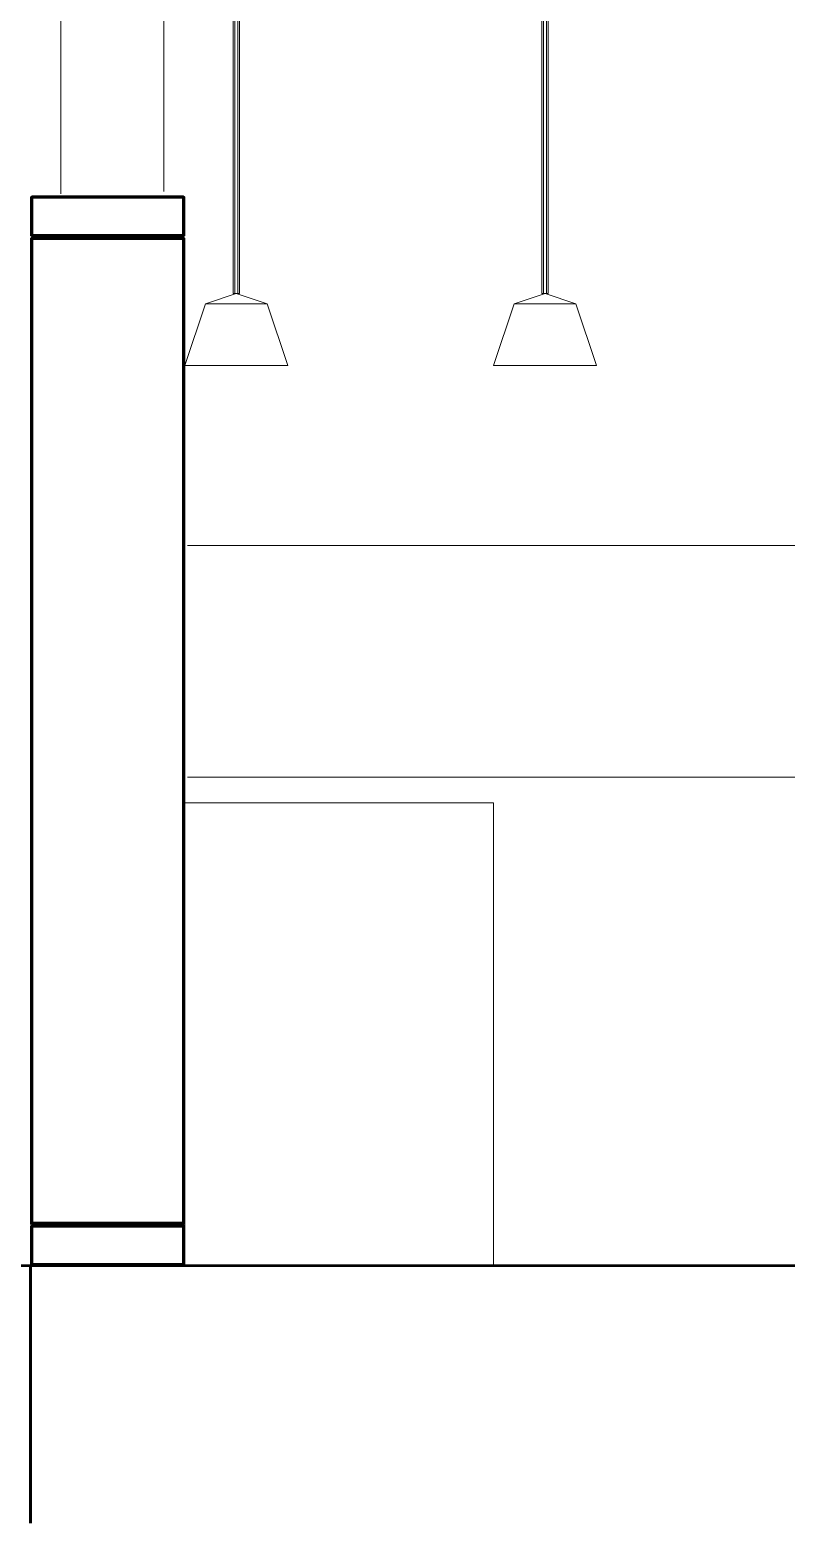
# Model space of a CAD drawing. Header units: metres. Extents: x 10 to 831, y 10 to 584.
# Drawn here: x 427.9 to 486.7, y 268 to 384.1 of the extents above; entities that cross this region are included whole.
import ezdxf

# ---------------------------------------------------------------- set-up
doc = ezdxf.new("R2010")
doc.units = ezdxf.units.M
doc.layers.add('CUT', color=7, linetype='Continuous', lineweight=50)
doc.layers.add('VIS', color=8, linetype='Continuous', lineweight=13)

msp = doc.modelspace()

# ---------------------------------------------------------------- linework, layer by layer
at = {"layer": 'CUT'}
for p, q in [((428.12, 368.12), (428.12, 371.08)), ((428.12, 371.08), (439.88, 371.08)), ((439.88, 371.08), (439.88, 368.12)), ((439.88, 368.12), (428.12, 368.12)), ((428.12, 291.32), (428.12, 367.88)), ((428.12, 367.88), (439.88, 367.88)), ((439.88, 367.88), (439.88, 291.32)), ((439.88, 291.32), (428.12, 291.32)), ((428.12, 288.12), (428.12, 291.08)), ((428.12, 291.08), (439.88, 291.08)), ((439.88, 291.08), (439.88, 288.12)), ((428, 288), (382.6404, 288)), ((546, 288), (428, 288)), ((428, 288), (428, 268)), ((428, 268), (428, 288)), ((439.88, 288.12), (428.12, 288.12))]:
    msp.add_line(p, q, dxfattribs=at)
at = {"layer": 'VIS'}
for p, q in [((467.76, 363.6), (467.76, 439.51)), ((467.88, 363.6), (467.88, 439.51)), ((468.12, 363.6), (468.12, 439.51)), ((468.24, 439.51), (468.24, 363.6)), ((443.76, 363.6), (443.76, 432.35)), ((443.88, 363.6), (443.88, 432.35)), ((444.12, 363.6), (444.12, 432.1892)), ((444.24, 432.0288), (444.24, 363.6)), ((430.36, 416), (430.36, 371.36)), ((438.36, 371.52), (438.36, 416)), ((438.36, 371.52), (438.36, 415.84)), ((428.12, 371.2), (428, 371.08)), ((428, 371.08), (428.12, 371.08)), ((428, 371.08), (428, 368.12)), ((428.12, 371.08), (428.12, 371.2)), ((439.88, 371.2), (428.12, 371.2)), ((428.12, 371.2), (428.12, 371.2)), ((428.12, 368.12), (428.12, 371.08)), ((428.12, 371.08), (439.88, 371.08)), ((439.88, 371.2), (439.88, 371.08)), ((440, 371.08), (439.88, 371.2)), ((439.88, 371.08), (440, 371.08)), ((439.88, 371.08), (439.88, 368.12)), ((440, 371.08), (439.94, 371.14)), ((440, 371.08), (439.94, 371.08)), ((440, 371.08), (439.94, 371.08)), ((440, 371.08), (440, 371.08)), ((440, 371.08), (440, 368.12)), ((440, 368.12), (440, 371.08)), ((440, 371.08), (440, 371.08)), ((440, 371.08), (440, 368.12)), ((440, 368.12), (440, 371.08)), ((428.12, 368.12), (428, 368.12)), ((428, 368.12), (428.12, 368)), ((428, 368.12), (428, 368.12)), ((428.12, 368), (428.12, 368.12)), ((439.88, 368.12), (428.12, 368.12)), ((439.88, 368), (440, 368.12)), ((440, 368.12), (439.88, 368.12)), ((439.88, 368.12), (439.88, 368)), ((440, 368.12), (439.94, 368.06)), ((440, 368.12), (439.94, 368.06)), ((440, 368.12), (439.94, 368.12)), ((440, 368.12), (440, 368.12)), ((440, 368.12), (440, 368.12)), ((428.12, 368), (428, 367.88)), ((428, 367.88), (428.12, 367.88)), ((428, 367.88), (428, 291.32)), ((428.12, 368), (439.88, 368)), ((428.12, 367.88), (428.12, 368)), ((428.12, 368), (428.12, 368)), ((439.88, 368), (428.12, 368)), ((428.12, 291.32), (428.12, 367.88)), ((428.12, 367.88), (439.88, 367.88)), ((439.88, 368), (439.88, 368)), ((439.88, 368), (439.88, 367.88)), ((440, 367.88), (439.88, 368)), ((439.88, 367.88), (440, 367.88)), ((439.88, 367.88), (439.88, 291.32)), ((440, 367.88), (439.94, 367.94)), ((440, 367.88), (439.94, 367.94)), ((440, 367.88), (439.94, 367.94)), ((440, 367.88), (439.94, 367.88)), ((440, 367.88), (439.94, 367.88)), ((440, 367.88), (439.94, 367.88)), ((440, 367.88), (439.94, 367.88)), ((440, 291.32), (440, 367.88)), ((440, 367.88), (440, 291.32)), ((440, 367.88), (440, 367.88)), ((440, 367.88), (440, 291.32)), ((440, 367.88), (440, 367.88)), ((440, 291.32), (440, 367.88)), ((440, 291.32), (440, 367.88)), ((440, 367.88), (440, 291.32)), ((440, 367.88), (440, 367.88)), ((440, 367.88), (440, 324.1544)), ((440, 367.88), (440, 367.88)), ((440, 324.3144), (440, 367.88)), ((441.6, 362.8), (444, 363.6)), ((443.76, 363.6), (443.88, 363.6)), ((443.88, 363.6), (444.12, 363.6)), ((444, 363.6), (446.4, 362.8)), ((444.12, 363.6), (444.24, 363.6)), ((444.24, 363.6), (444.18, 363.6)), ((465.6, 362.8), (468, 363.6)), ((467.76, 363.6), (467.88, 363.6)), ((467.88, 363.6), (468.12, 363.6)), ((468, 363.6), (470.4, 362.8)), ((468.12, 363.6), (468.24, 363.6)), ((468.24, 363.6), (468.18, 363.6)), ((440, 358), (441.6, 362.8)), ((441.6, 362.8), (441.6456, 362.8)), ((441.7828, 362.8), (441.6, 362.8)), ((442.3028, 362.8), (441.7828, 362.8)), ((443.0816, 362.8), (442.3028, 362.8)), ((444, 362.8), (443.0816, 362.8)), ((444.9184, 362.8), (444, 362.8)), ((445.6972, 362.8), (444.9184, 362.8)), ((446.2172, 362.8), (445.6972, 362.8)), ((446.4, 362.8), (446.2172, 362.8)), ((446.4, 362.8), (448, 358)), ((464, 358), (465.6, 362.8)), ((465.6, 362.8), (465.6456, 362.8)), ((465.7828, 362.8), (465.6, 362.8)), ((466.3028, 362.8), (465.7828, 362.8)), ((467.0816, 362.8), (466.3028, 362.8)), ((468, 362.8), (467.0816, 362.8)), ((468.9184, 362.8), (468, 362.8)), ((469.6972, 362.8), (468.9184, 362.8)), ((470.2172, 362.8), (469.6972, 362.8)), ((470.4, 362.8), (470.2172, 362.8)), ((470.4, 362.8), (472, 358)), ((440, 358), (440.038, 358)), ((440.3044, 358), (440, 358)), ((441.1716, 358), (440.3044, 358)), ((442.4692, 358), (441.1716, 358)), ((444, 358), (442.4692, 358)), ((445.5308, 358), (444, 358)), ((446.8284, 358), (445.5308, 358)), ((447.6956, 358), (446.8284, 358)), ((448, 358), (447.6956, 358)), ((464, 358), (464.038, 358)), ((464.3044, 358), (464, 358)), ((465.1716, 358), (464.3044, 358)), ((466.4692, 358), (465.1716, 358)), ((468, 358), (466.4692, 358)), ((469.5308, 358), (468, 358)), ((470.8284, 358), (469.5308, 358)), ((471.6956, 358), (470.8284, 358)), ((472, 358), (471.6956, 358)), ((440.1948, 344), (506.7852, 344)), ((440.1948, 326), (502.6132, 326)), ((440, 324), (464, 324)), ((440, 288), (440, 324)), ((464, 324), (463.84, 324)), ((464, 324), (464, 324)), ((464, 324), (464, 288)), ((464, 288), (464, 324)), ((428, 291.2204), (428, 291.3812)), ((428.12, 291.32), (428, 291.32)), ((428, 291.32), (428.12, 291.2)), ((428, 291.32), (428, 291.32)), ((428.12, 291.2), (428, 291.08)), ((428, 291.08), (428.12, 291.08)), ((428, 291.08), (428, 288.12)), ((428.12, 291.2), (428.12, 291.32)), ((439.88, 291.32), (428.12, 291.32)), ((428.12, 291.08), (428.12, 291.2)), ((428.12, 291.2), (428.12, 291.2)), ((439.88, 291.2), (428.12, 291.2)), ((428.12, 291.2), (439.88, 291.2)), ((428.12, 291.08), (439.88, 291.08)), ((428.12, 288.12), (428.12, 291.08)), ((439.88, 291.2), (440, 291.32)), ((440, 291.32), (439.88, 291.32)), ((439.88, 291.32), (439.88, 291.2)), ((439.88, 291.2), (439.88, 291.08)), ((440, 291.08), (439.88, 291.2)), ((439.88, 291.2), (439.88, 291.2)), ((439.88, 291.08), (440, 291.08)), ((439.88, 291.08), (439.88, 288.12)), ((440, 291.32), (439.94, 291.26)), ((440, 291.32), (439.94, 291.26)), ((440, 291.32), (439.94, 291.32)), ((440, 291.32), (439.94, 291.26)), ((440, 291.32), (439.94, 291.32)), ((440, 291.08), (439.94, 291.14)), ((440, 291.08), (439.94, 291.08)), ((440, 291.32), (440, 291.32)), ((440, 291.32), (440, 291.32)), ((440, 291.32), (440, 291.32)), ((440, 291.08), (440, 291.08)), ((440, 288.12), (440, 291.08)), ((440, 291.08), (440, 288.12)), ((440, 291.08), (440, 291.08)), ((440, 288.12), (440, 291.08)), ((428, 288), (382.6404, 288)), ((428, 288), (428, 288.1612)), ((428.12, 288.12), (428, 288.12)), ((428, 288.12), (428.12, 288)), ((428, 288.12), (428, 288.12)), ((428, 268), (428, 288)), ((428, 288), (428, 288)), ((546, 288), (428, 288)), ((428, 268), (428, 288)), ((428, 288), (428, 288)), ((428, 288), (428, 288)), ((428, 288), (428, 268)), ((428.12, 288), (428.12, 288.12)), ((439.88, 288.12), (428.12, 288.12)), ((428.12, 288), (439.88, 288)), ((439.88, 288), (440, 288.12)), ((440, 288.12), (439.88, 288.12)), ((439.88, 288.12), (439.88, 288)), ((439.88, 288), (439.88, 288)), ((440, 288.12), (439.94, 288.06)), ((440, 288.12), (439.94, 288.12)), ((440, 288.12), (440, 288.12)), ((440, 288.12), (440, 288.12)), ((464, 288), (440, 288)), ((440, 288), (440, 288)), ((464, 288), (464, 288)), ((501.8108, 288), (464.1032, 288)), ((428, 287.68), (428, 268))]:
    msp.add_line(p, q, dxfattribs=at)

doc.saveas('drawing.dxf')
